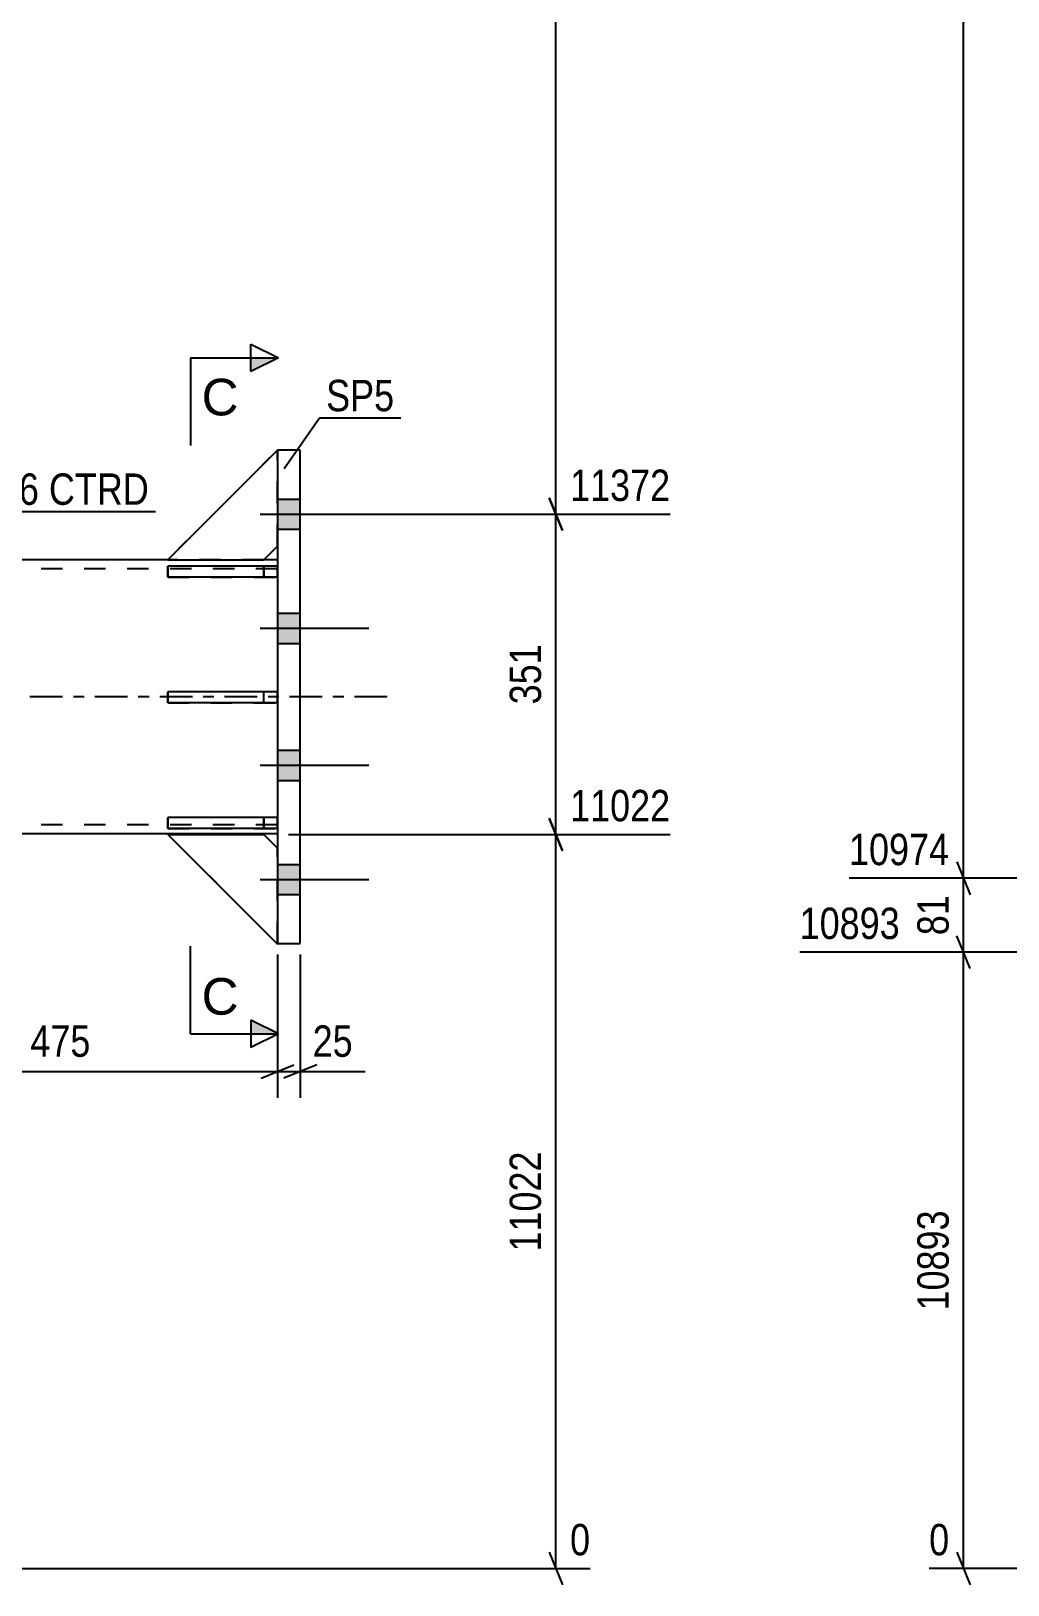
# Model space of a CAD drawing. Header units: millimetres. Extents: x -212 to 629, y -168 to 426.
# Drawn here: x 37.9 to 127, y -1.5 to 140.2 of the extents above; entities that cross this region are included whole.
import ezdxf

# ---------------------------------------------------------------- set-up
doc = ezdxf.new("R2010")
doc.units = ezdxf.units.MM
doc.linetypes.add('DXK_LINE_DOT2', pattern=[3.9198, 1.9599, -1.9599])
doc.linetypes.add('DXK_LINE_DOT3', pattern=[5.9187, 2.979, -0.9799, 0.9799, -0.9799])
doc.styles.add('Arial', font='ARIAL.TTF', dxfattribs={"height": 0.2})
doc.styles.add('Arial Narrow', font='ARIALN.TTF', dxfattribs={"height": 0.2})

# ---------------------------------------------------------------- blocks, each defined once
blk = doc.blocks.new('Bolt-284936395-1230 - 1225')
at = {"linetype": 'Continuous'}
for points in [[(60.42, 97.56), (60.42, 94.81), (62.5, 94.81), (62.5, 97.56)], [(60.42, 97.56), (60.42, 94.81), (62.5, 94.81), (62.5, 97.56)], [(60.42, 97.56), (60.42, 94.81), (62.5, 94.81), (62.5, 97.56)], [(60.42, 87.14), (60.42, 84.39), (62.5, 84.39), (62.5, 87.14)], [(60.42, 87.14), (60.42, 84.39), (62.5, 84.39), (62.5, 87.14)], [(60.42, 74.64), (60.42, 71.89), (62.5, 71.89), (62.5, 74.64)], [(60.42, 74.64), (60.42, 71.89), (62.5, 71.89), (62.5, 74.64)], [(60.42, 64.22), (60.42, 61.47), (62.5, 61.47), (62.5, 64.22)], [(60.42, 64.22), (60.42, 61.47), (62.5, 61.47), (62.5, 64.22)], [(60.42, 64.22), (60.42, 61.47), (62.5, 61.47), (62.5, 64.22)]]:
    blk.add_hatch(color=1, dxfattribs=at).paths.add_polyline_path(points)
at = {"color": 1, "linetype": 'Continuous'}
for p, q in [((60.42, 97.56), (62.5, 97.56)), ((60.42, 97.56), (62.5, 97.56)), ((60.42, 97.56), (62.5, 97.56)), ((58.83, 96.18), (68.75, 96.18)), ((58.83, 96.18), (68.75, 96.18)), ((58.83, 96.18), (68.75, 96.18)), ((60.42, 94.81), (62.5, 94.81)), ((60.42, 94.81), (62.5, 94.81)), ((60.42, 94.81), (62.5, 94.81)), ((60.42, 87.14), (62.5, 87.14)), ((60.42, 87.14), (62.5, 87.14)), ((58.83, 85.77), (68.75, 85.77)), ((58.83, 85.77), (68.75, 85.77)), ((60.42, 84.39), (62.5, 84.39)), ((60.42, 84.39), (62.5, 84.39)), ((60.42, 74.64), (62.5, 74.64)), ((60.42, 74.64), (62.5, 74.64)), ((58.83, 73.27), (68.75, 73.27)), ((58.83, 73.27), (68.75, 73.27)), ((60.42, 71.89), (62.5, 71.89)), ((60.42, 71.89), (62.5, 71.89)), ((60.42, 64.22), (62.5, 64.22)), ((60.42, 64.22), (62.5, 64.22)), ((60.42, 64.22), (62.5, 64.22)), ((58.83, 62.85), (68.75, 62.85)), ((58.83, 62.85), (68.75, 62.85)), ((58.83, 62.85), (68.75, 62.85)), ((60.42, 61.47), (62.5, 61.47)), ((60.42, 61.47), (62.5, 61.47)), ((60.42, 61.47), (62.5, 61.47))]:
    blk.add_line(p, q, dxfattribs=at)
blk = doc.blocks.new('Part-284936395-1397 - 1225')
at = {"color": 7, "linetype": 'DXK_LINE_DOT2'}
for p, q in [((50.42, 66.96), (59.17, 66.96)), ((60.42, 56.96), (50.42, 66.96)), ((59.17, 66.96), (60.42, 65.71)), ((60.42, 65.71), (60.42, 56.96))]:
    blk.add_line(p, q, dxfattribs=at)
blk = doc.blocks.new('Part-284936395-1396 - 1225')
at = {"color": 2, "linetype": 'Continuous'}
for p, q in [((50.42, 66.96), (59.17, 66.96)), ((50.42, 66.96), (60.42, 56.96)), ((59.17, 66.96), (60.42, 65.71)), ((60.42, 56.96), (60.42, 57.02))]:
    blk.add_line(p, q, dxfattribs=at)
at = {"color": 7, "linetype": 'DXK_LINE_DOT2'}
blk.add_line((60.42, 57.02), (60.42, 65.71), dxfattribs=at)
blk = doc.blocks.new('Part-284936395-1395 - 1225')
at = {"color": 7, "linetype": 'DXK_LINE_DOT2'}
for p, q in [((60.42, 102.02), (50.42, 92.02)), ((60.42, 93.27), (60.42, 102.02)), ((59.17, 92.02), (60.42, 93.27)), ((50.42, 92.02), (59.17, 92.02))]:
    blk.add_line(p, q, dxfattribs=at)
blk = doc.blocks.new('Part-284936395-1351 - 1225')
at = {"color": 2, "linetype": 'Continuous'}
for p, q in [((50.42, 92.02), (20.83, 92.02)), ((60.42, 92.02), (59.17, 92.02)), ((60.42, 67.02), (20.83, 67.02))]:
    blk.add_line(p, q, dxfattribs=at)
at = {"color": 7, "linetype": 'DXK_LINE_DOT2'}
for p, q in [((20.83, 67.02), (20.83, 92.02)), ((60.42, 91.18), (20.83, 91.18)), ((59.17, 92.02), (50.42, 92.02)), ((60.42, 92.02), (60.42, 67.02)), ((60.42, 67.85), (20.83, 67.85))]:
    blk.add_line(p, q, dxfattribs=at)
at = {"color": 7, "linetype": 'DXK_LINE_DOT3'}
blk.add_line((70.42, 79.52), (10.83, 79.52), dxfattribs=at)
blk = doc.blocks.new('Part-284936395-1394 - 1225')
at = {"color": 2, "linetype": 'Continuous'}
for p, q in [((60.42, 102.02), (50.42, 92.02)), ((59.17, 92.02), (60.42, 93.27)), ((50.42, 92.02), (59.17, 92.02))]:
    blk.add_line(p, q, dxfattribs=at)
at = {"color": 7, "linetype": 'DXK_LINE_DOT2'}
blk.add_line((60.42, 93.27), (60.42, 102.02), dxfattribs=at)
blk = doc.blocks.new('Part-284936395-1402 - 1225')
at = {"color": 7, "linetype": 'DXK_LINE_DOT2'}
for p, q in [((60.42, 91.42), (50.42, 91.42)), ((50.42, 91.42), (50.42, 90.42)), ((59.17, 91.42), (59.17, 90.42)), ((60.42, 90.42), (60.42, 91.42)), ((50.42, 90.42), (60.42, 90.42))]:
    blk.add_line(p, q, dxfattribs=at)
blk = doc.blocks.new('Part-284936395-1403 - 1225')
at = {"color": 7, "linetype": 'DXK_LINE_DOT2'}
for p, q in [((60.42, 79.96), (50.42, 79.96)), ((50.42, 79.96), (50.42, 78.96)), ((59.17, 78.96), (59.17, 79.96)), ((60.42, 78.96), (60.42, 79.96)), ((50.42, 78.96), (60.42, 78.96))]:
    blk.add_line(p, q, dxfattribs=at)
blk = doc.blocks.new('Part-284936395-1404 - 1225')
at = {"color": 7, "linetype": 'DXK_LINE_DOT2'}
for p, q in [((60.42, 68.5), (50.42, 68.5)), ((50.42, 68.5), (50.42, 67.5)), ((59.17, 68.5), (59.17, 67.5)), ((60.42, 67.5), (60.42, 68.5)), ((50.42, 67.5), (60.42, 67.5))]:
    blk.add_line(p, q, dxfattribs=at)
blk = doc.blocks.new('Part-284936395-1405 - 1225')
at = {"color": 2, "linetype": 'Continuous'}
for p, q in [((60.42, 91.42), (50.42, 91.42)), ((50.42, 90.42), (50.42, 91.42)), ((60.42, 91.42), (60.42, 90.42)), ((60.42, 90.42), (50.42, 90.42))]:
    blk.add_line(p, q, dxfattribs=at)
at = {"color": 7, "linetype": 'DXK_LINE_DOT2'}
blk.add_line((59.17, 90.42), (59.17, 91.42), dxfattribs=at)
blk = doc.blocks.new('Part-284936395-1406 - 1225')
at = {"color": 2, "linetype": 'Continuous'}
for p, q in [((60.42, 79.96), (50.42, 79.96)), ((50.42, 78.96), (50.42, 79.96)), ((60.42, 79.96), (60.42, 78.96)), ((60.42, 78.96), (50.42, 78.96))]:
    blk.add_line(p, q, dxfattribs=at)
at = {"color": 7, "linetype": 'DXK_LINE_DOT2'}
blk.add_line((59.17, 78.96), (59.17, 79.96), dxfattribs=at)
blk = doc.blocks.new('Part-284936395-1407 - 1225')
at = {"color": 2, "linetype": 'Continuous'}
for p, q in [((60.42, 68.5), (50.42, 68.5)), ((50.42, 67.5), (50.42, 68.5)), ((60.42, 68.5), (60.42, 67.5)), ((60.42, 67.5), (50.42, 67.5))]:
    blk.add_line(p, q, dxfattribs=at)
at = {"color": 7, "linetype": 'DXK_LINE_DOT2'}
blk.add_line((59.17, 67.5), (59.17, 68.5), dxfattribs=at)
blk = doc.blocks.new('Part-284936395-1437 - 1225')
at = {"color": 2, "linetype": 'Continuous'}
for p, q in [((60.42, 102.02), (60.42, 57.02)), ((62.5, 102.02), (60.42, 102.02)), ((62.5, 57.02), (62.5, 102.02)), ((60.42, 57.02), (62.5, 57.02))]:
    blk.add_line(p, q, dxfattribs=at)
blk = doc.blocks.new('StraightDimension-284936395-1953 - 1225')
at = {"color": 7, "linetype": 'Continuous'}
for p, q in [((60.42, 56.02), (60.42, 42.93)), ((62.5, 56.02), (62.5, 42.93)), ((58.92, 44.73), (61.92, 45.93)), ((64, 45.93), (61, 44.73)), ((60.42, 45.33), (62.5, 45.33)), ((62.5, 45.33), (68.41, 45.33)), ((62.5, 45.33), (68.41, 45.33))]:
    blk.add_line(p, q, dxfattribs=at)
at = {"color": 0}
blk.add_wipeout([(67.88, 46.08), (67.88, 50.28), (63.03, 50.28), (63.03, 46.08)], dxfattribs=at)
at = {"color": 3, "style": 'Arial Narrow'}
blk.add_text('25', height=2.863, dxfattribs=at).set_placement((63.63, 46.68))
blk = doc.blocks.new('StraightDimension-284936395-1708 - 1225')
at = {"color": 7, "linetype": 'Continuous'}
for p, q in [((85.81, 96.18), (85.81, 332.75)), ((85.21, 97.68), (86.41, 94.68)), ((67.67, 96.18), (96.25, 96.18))]:
    blk.add_line(p, q, dxfattribs=at)
blk = doc.blocks.new('StraightDimension-284936395-1717 - 1225')
at = {"color": 7, "linetype": 'Continuous'}
for p, q in [((86.41, 94.68), (85.21, 97.68)), ((67.67, 96.18), (96.25, 96.18)), ((85.81, 66.96), (85.81, 96.18)), ((85.21, 68.46), (86.41, 65.46)), ((61.42, 66.96), (96.25, 66.96))]:
    blk.add_line(p, q, dxfattribs=at)
at = {"color": 0}
blk.add_wipeout([(85.06, 84.91), (80.86, 84.91), (80.86, 78.23), (85.06, 78.23)], dxfattribs=at)
at = {"color": 3, "style": 'Arial Narrow'}
blk.add_text('351', height=2.863, rotation=90.0002, dxfattribs=at).set_placement((84.46, 78.83))
at = {"color": 0, "linetype": 'Continuous'}
blk.add_wipeout([(96.85, 96.78), (96.85, 100.98), (86.51, 100.98), (86.51, 96.78)], dxfattribs=at)
at = {"color": 3, "linetype": 'Continuous', "style": 'Arial Narrow'}
blk.add_text('11372', height=2.863, dxfattribs=at).set_placement((87.11, 97.38))
blk = doc.blocks.new('StraightDimension-284936395-1725 - 1225')
at = {"color": 7, "linetype": 'Continuous'}
for p, q in [((86.41, 65.46), (85.21, 68.46)), ((61.42, 66.96), (96.25, 66.96)), ((85.81, 0), (85.81, 66.96)), ((85.21, 1.5), (86.41, -1.5)), ((34.33, 0), (88.94, 0))]:
    blk.add_line(p, q, dxfattribs=at)
at = {"color": 0}
blk.add_wipeout([(85.06, 38.65), (80.86, 38.65), (80.86, 28.31), (85.06, 28.31)], dxfattribs=at)
at = {"color": 3, "style": 'Arial Narrow'}
blk.add_text('11022', height=2.863, rotation=90.0002, dxfattribs=at).set_placement((84.46, 28.91))
at = {"color": 0, "linetype": 'Continuous'}
for points in [[(96.85, 67.56), (96.85, 71.76), (86.51, 71.76), (86.51, 67.56)], [(89.54, 0.6), (89.54, 4.8), (86.51, 4.8), (86.51, 0.6)]]:
    blk.add_wipeout(points, dxfattribs=at)
at = {"color": 3, "linetype": 'Continuous', "style": 'Arial Narrow'}
for s, height, p in [('11022', 2.863, (87.11, 68.16)), ('0', 2.86, (87.11, 1.2))]:
    blk.add_text(s, height=height, dxfattribs=at).set_placement(p)
blk = doc.blocks.new('StraightDimension-284936395-1961 - 1225')
at = {"color": 7, "linetype": 'Continuous'}
for p, q in [((20.83, 66.02), (20.83, 42.93)), ((60.42, 56.02), (60.42, 42.93)), ((22.33, 45.93), (19.33, 44.73)), ((58.92, 44.73), (61.92, 45.93)), ((20.83, 45.33), (60.42, 45.33))]:
    blk.add_line(p, q, dxfattribs=at)
at = {"color": 0}
blk.add_wipeout([(43.97, 46.08), (43.97, 50.28), (37.28, 50.28), (37.28, 46.08)], dxfattribs=at)
at = {"color": 3, "style": 'Arial Narrow'}
blk.add_text('475', height=2.863, dxfattribs=at).set_placement((37.88, 46.68))
blk = doc.blocks.new('StraightDimension-284936395-3653 - 3262')
at = {"color": 7, "linetype": 'Continuous'}
for p, q in [((123.59, 54.72), (122.39, 57.72)), ((147.49, 56.22), (108.05, 56.22)), ((122.99, 0), (122.99, 56.22)), ((122.39, 1.5), (123.59, -1.5)), ((167.06, 0), (119.86, 0))]:
    blk.add_line(p, q, dxfattribs=at)
at = {"color": 0}
blk.add_wipeout([(122.24, 33.28), (118.04, 33.28), (118.04, 22.94), (122.24, 22.94)], dxfattribs=at)
at = {"color": 3, "style": 'Arial Narrow'}
blk.add_text('10893', height=2.863, rotation=90.0002, dxfattribs=at).set_placement((121.64, 23.54))
at = {"color": 0, "linetype": 'Continuous'}
for points in [[(117.79, 56.82), (117.79, 61.02), (107.45, 61.02), (107.45, 56.82)], [(122.29, 0.6), (122.29, 4.8), (119.26, 4.8), (119.26, 0.6)]]:
    blk.add_wipeout(points, dxfattribs=at)
at = {"color": 3, "linetype": 'Continuous', "style": 'Arial Narrow'}
for s, height, p in [('10893', 2.863, (108.05, 57.42)), ('0', 2.86, (119.86, 1.2))]:
    blk.add_text(s, height=height, dxfattribs=at).set_placement(p)
blk = doc.blocks.new('StraightDimension-284936395-3659 - 3262')
at = {"color": 7, "linetype": 'Continuous'}
for p, q in [((122.39, 64.46), (123.59, 61.46)), ((167.06, 62.96), (112.55, 62.96)), ((122.99, 56.22), (122.99, 62.96)), ((123.59, 54.72), (122.39, 57.72)), ((147.49, 56.22), (108.05, 56.22))]:
    blk.add_line(p, q, dxfattribs=at)
at = {"color": 0, "linetype": 'Continuous'}
blk.add_wipeout([(122.29, 63.56), (122.29, 67.76), (111.95, 67.76), (111.95, 63.56)], dxfattribs=at)
at = {"color": 0}
blk.add_wipeout([(122.24, 62.02), (118.04, 62.02), (118.04, 57.17), (122.24, 57.17)], dxfattribs=at)
at = {"color": 3, "linetype": 'Continuous', "style": 'Arial Narrow'}
blk.add_text('10974', height=2.863, dxfattribs=at).set_placement((112.55, 64.16))
at = {"color": 3, "style": 'Arial Narrow'}
blk.add_text('81', height=2.863, rotation=90.0002, dxfattribs=at).set_placement((121.64, 57.77))
blk = doc.blocks.new('StraightDimension-284936395-3675 - 3262')
at = {"color": 7, "linetype": 'Continuous'}
for p, q in [((122.99, 62.96), (122.99, 333.37)), ((122.39, 64.46), (123.59, 61.46)), ((167.06, 62.96), (112.55, 62.96))]:
    blk.add_line(p, q, dxfattribs=at)
blk = doc.blocks.new('Mark-284936395-1347 - 1225')
at = {"color": 0}
for points in [[(38.68, 97.03), (38.68, 100.03), (30.46, 100.03), (30.46, 97.03)], [(48.71, 97.03), (48.71, 100.03), (39.58, 100.03), (39.58, 97.03)]]:
    blk.add_wipeout(points, dxfattribs=at)
for points in [[(38.68, 97.03), (38.68, 100.03), (30.46, 100.03), (30.46, 97.03)], [(48.71, 97.03), (48.71, 100.03), (39.58, 100.03), (39.58, 97.03)]]:
    blk.add_wipeout(points, dxfattribs=at)
at = {"color": 30, "linetype": 'Continuous'}
for p, q in [((25.97, 89.67), (29.86, 96.43)), ((29.86, 96.43), (49.31, 96.43))]:
    blk.add_line(p, q, dxfattribs=at)
at = {"color": 3, "style": 'Arial Narrow'}
for s, p in [('BC16', (30.46, 97.03)), ('CTRD', (39.58, 97.03))]:
    blk.add_text(s, height=2.863, dxfattribs=at).set_placement(p)
blk = doc.blocks.new('Mark-284936395-1433 - 1225')
at = {"color": 0}
blk.add_wipeout([(71.07, 105.57), (71.07, 108.57), (64.86, 108.57), (64.86, 105.57)], dxfattribs=at)
blk.add_wipeout([(71.07, 105.57), (71.07, 108.57), (64.86, 108.57), (64.86, 105.57)], dxfattribs=at)
at = {"color": 30, "linetype": 'Continuous'}
for p, q in [((61.04, 100.33), (64.26, 104.97)), ((64.26, 104.97), (71.67, 104.97))]:
    blk.add_line(p, q, dxfattribs=at)
at = {"color": 3, "style": 'Arial Narrow'}
blk.add_text('SP5', height=2.863, dxfattribs=at).set_placement((64.86, 105.57))
blk = doc.blocks.new('SectionMark-284936395-25538 - 1225')
at = {"linetype": 'Continuous'}
for points in [[(58, 109.19), (58, 110.44), (60.5, 110.44)], [(58, 48.77), (58, 50.02), (60.5, 48.77)]]:
    blk.add_hatch(color=6, dxfattribs=at).paths.add_polyline_path(points)
at = {"color": 6, "linetype": 'Continuous'}
for p, q in [((58, 109.19), (58, 111.69)), ((58, 111.69), (60.5, 110.44)), ((52.5, 110.44), (52.5, 102.44)), ((52.5, 110.44), (60.5, 110.44)), ((60.5, 110.44), (58, 109.19)), ((52.5, 48.77), (52.5, 56.77)), ((60.5, 48.77), (58, 50.02)), ((58, 50.02), (58, 47.52)), ((52.5, 48.77), (60.5, 48.77)), ((60.5, 48.77), (58, 47.52))]:
    blk.add_line(p, q, dxfattribs=at)
at = {"color": 0, "linetype": 'Continuous'}
for points in [[(56.87, 105.19), (56.87, 108.69), (53.5, 108.69), (53.5, 105.19)], [(56.87, 50.52), (56.87, 54.02), (53.5, 54.02), (53.5, 50.52)]]:
    blk.add_wipeout(points, dxfattribs=at)
at = {"color": 3, "linetype": 'Continuous', "style": 'Arial'}
for p in [(53.5, 105.19), (53.5, 50.52)]:
    blk.add_text('C', height=3.34, dxfattribs=at).set_placement(p)

msp = doc.modelspace()

# ---------------------------------------------------------------- block references
for name in ['Part-284936395-1395 - 1225', 'Part-284936395-1394 - 1225', 'Part-284936395-1437 - 1225', 'Bolt-284936395-1230 - 1225', 'Part-284936395-1351 - 1225', 'Part-284936395-1402 - 1225', 'Part-284936395-1405 - 1225', 'Part-284936395-1403 - 1225', 'Part-284936395-1406 - 1225', 'Part-284936395-1404 - 1225', 'Part-284936395-1407 - 1225', 'Part-284936395-1397 - 1225', 'Part-284936395-1396 - 1225', 'StraightDimension-284936395-3653 - 3262', 'StraightDimension-284936395-1953 - 1225']:
    msp.add_blockref(name, (0, 0))

# ---------------------------------------------------------------- next in the draw order: block references
for name in ['StraightDimension-284936395-1708 - 1225', 'Mark-284936395-1347 - 1225', 'StraightDimension-284936395-3659 - 3262']:
    msp.add_blockref(name, (0, 0))

# ---------------------------------------------------------------- next in the draw order: block references
for name in ['StraightDimension-284936395-3675 - 3262', 'StraightDimension-284936395-1717 - 1225']:
    msp.add_blockref(name, (0, 0))

# ---------------------------------------------------------------- next in the draw order: block references
for name in ['Mark-284936395-1433 - 1225', 'StraightDimension-284936395-1725 - 1225']:
    msp.add_blockref(name, (0, 0))

# ---------------------------------------------------------------- next in the draw order: block references
msp.add_blockref('StraightDimension-284936395-1961 - 1225', (0, 0))

# ---------------------------------------------------------------- next in the draw order: block references
msp.add_blockref('SectionMark-284936395-25538 - 1225', (0, 0))

doc.saveas('drawing.dxf')
